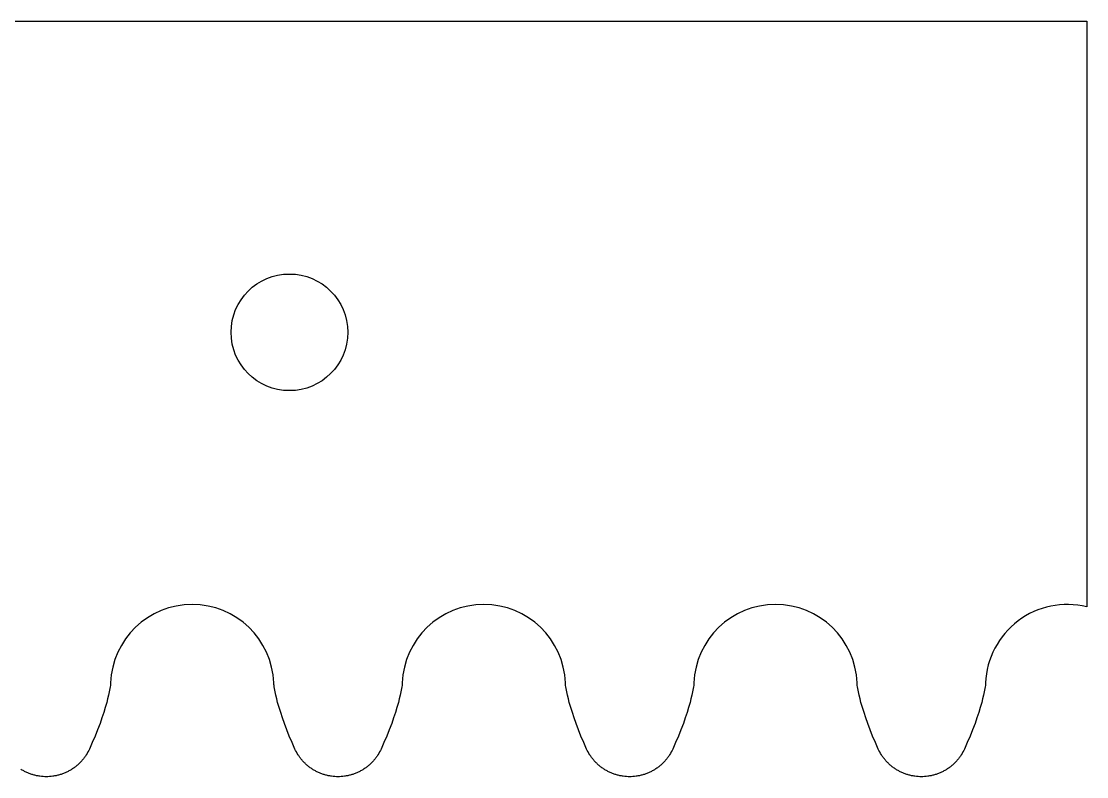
# Model space of a CAD drawing. Extents: x -1581 to -1270, y 120 to 168.
# Drawn here: x -1362.09 to -1334.7, y 119.9 to 139.33 of the extents above; entities that cross this region are included whole.
import ezdxf

# ---------------------------------------------------------------- set-up
doc = ezdxf.new("R2010")
doc.units = 0
doc.layers.add('V2_X8M8_BEARINGS', color=7, linetype='CONTINUOUS')

msp = doc.modelspace()

# ---------------------------------------------------------------- linework, layer by layer
at = {"layer": 'V2_X8M8_BEARINGS'}
for p, q in [((-1580.467, 139.332, -0.042), (-1334.697, 139.332, -0.042)), ((-1334.697, 139.332, -0.042), (-1334.697, 124.271, -0.042)), ((-1359.808, 122.217, -0.042), (-1359.816, 122.171, -0.042)), ((-1359.803, 122.252, -0.042), (-1359.808, 122.217, -0.042)), ((-1359.8, 122.277, -0.042), (-1359.803, 122.252, -0.042)), ((-1359.799, 122.285, -0.042), (-1359.8, 122.277, -0.042)), ((-1359.798, 122.298, -0.042), (-1359.799, 122.29, -0.042)), ((-1359.799, 122.29, -0.042), (-1359.799, 122.285, -0.042)), ((-1359.797, 122.313, -0.042), (-1359.798, 122.298, -0.042)), ((-1355.6, 122.298, -0.042), (-1355.6, 122.313, -0.042)), ((-1355.599, 122.29, -0.042), (-1355.6, 122.298, -0.042)), ((-1355.599, 122.285, -0.042), (-1355.599, 122.29, -0.042)), ((-1355.598, 122.277, -0.042), (-1355.599, 122.285, -0.042)), ((-1355.595, 122.252, -0.042), (-1355.598, 122.277, -0.042)), ((-1355.589, 122.217, -0.042), (-1355.595, 122.252, -0.042)), ((-1355.581, 122.171, -0.042), (-1355.589, 122.217, -0.042)), ((-1352.308, 122.217, -0.042), (-1352.316, 122.171, -0.042)), ((-1352.303, 122.252, -0.042), (-1352.308, 122.217, -0.042)), ((-1352.3, 122.277, -0.042), (-1352.303, 122.252, -0.042)), ((-1352.299, 122.285, -0.042), (-1352.3, 122.277, -0.042)), ((-1352.298, 122.298, -0.042), (-1352.299, 122.29, -0.042)), ((-1352.299, 122.29, -0.042), (-1352.299, 122.285, -0.042)), ((-1352.297, 122.313, -0.042), (-1352.298, 122.298, -0.042)), ((-1348.1, 122.298, -0.042), (-1348.1, 122.313, -0.042)), ((-1348.099, 122.29, -0.042), (-1348.1, 122.298, -0.042)), ((-1348.099, 122.285, -0.042), (-1348.099, 122.29, -0.042)), ((-1348.098, 122.277, -0.042), (-1348.099, 122.285, -0.042)), ((-1348.095, 122.252, -0.042), (-1348.098, 122.277, -0.042)), ((-1348.089, 122.217, -0.042), (-1348.095, 122.252, -0.042)), ((-1348.081, 122.171, -0.042), (-1348.089, 122.217, -0.042)), ((-1344.808, 122.217, -0.042), (-1344.816, 122.171, -0.042)), ((-1344.803, 122.252, -0.042), (-1344.808, 122.217, -0.042)), ((-1344.8, 122.277, -0.042), (-1344.803, 122.252, -0.042)), ((-1344.799, 122.285, -0.042), (-1344.8, 122.277, -0.042)), ((-1344.798, 122.298, -0.042), (-1344.799, 122.29, -0.042)), ((-1344.799, 122.29, -0.042), (-1344.799, 122.285, -0.042)), ((-1344.797, 122.313, -0.042), (-1344.798, 122.298, -0.042)), ((-1340.6, 122.298, -0.042), (-1340.6, 122.313, -0.042)), ((-1340.599, 122.29, -0.042), (-1340.6, 122.298, -0.042)), ((-1340.599, 122.285, -0.042), (-1340.599, 122.29, -0.042)), ((-1340.598, 122.277, -0.042), (-1340.599, 122.285, -0.042)), ((-1340.595, 122.252, -0.042), (-1340.598, 122.277, -0.042)), ((-1340.589, 122.217, -0.042), (-1340.595, 122.252, -0.042)), ((-1340.581, 122.171, -0.042), (-1340.589, 122.217, -0.042)), ((-1337.308, 122.217, -0.042), (-1337.316, 122.171, -0.042)), ((-1337.303, 122.252, -0.042), (-1337.308, 122.217, -0.042)), ((-1337.3, 122.277, -0.042), (-1337.303, 122.252, -0.042)), ((-1337.299, 122.285, -0.042), (-1337.3, 122.277, -0.042)), ((-1337.298, 122.298, -0.042), (-1337.299, 122.29, -0.042)), ((-1337.299, 122.29, -0.042), (-1337.299, 122.285, -0.042)), ((-1337.297, 122.313, -0.042), (-1337.298, 122.298, -0.042)), ((-1359.852, 121.997, -0.042), (-1359.873, 121.907, -0.042)), ((-1359.833, 122.085, -0.042), (-1359.852, 121.997, -0.042)), ((-1359.816, 122.171, -0.042), (-1359.833, 122.085, -0.042)), ((-1355.565, 122.085, -0.042), (-1355.581, 122.171, -0.042)), ((-1355.546, 121.997, -0.042), (-1355.565, 122.085, -0.042)), ((-1355.525, 121.907, -0.042), (-1355.546, 121.997, -0.042)), ((-1352.352, 121.997, -0.042), (-1352.373, 121.907, -0.042)), ((-1352.333, 122.085, -0.042), (-1352.352, 121.997, -0.042)), ((-1352.316, 122.171, -0.042), (-1352.333, 122.085, -0.042)), ((-1348.065, 122.085, -0.042), (-1348.081, 122.171, -0.042)), ((-1348.046, 121.997, -0.042), (-1348.065, 122.085, -0.042)), ((-1348.025, 121.907, -0.042), (-1348.046, 121.997, -0.042)), ((-1344.852, 121.997, -0.042), (-1344.873, 121.907, -0.042)), ((-1344.833, 122.085, -0.042), (-1344.852, 121.997, -0.042)), ((-1344.816, 122.171, -0.042), (-1344.833, 122.085, -0.042)), ((-1340.565, 122.085, -0.042), (-1340.581, 122.171, -0.042)), ((-1340.546, 121.997, -0.042), (-1340.565, 122.085, -0.042)), ((-1340.525, 121.907, -0.042), (-1340.546, 121.997, -0.042)), ((-1337.352, 121.997, -0.042), (-1337.373, 121.907, -0.042)), ((-1337.333, 122.085, -0.042), (-1337.352, 121.997, -0.042)), ((-1337.316, 122.171, -0.042), (-1337.333, 122.085, -0.042)), ((-1359.934, 121.683, -0.042), (-1359.974, 121.55, -0.042)), ((-1359.897, 121.814, -0.042), (-1359.934, 121.683, -0.042)), ((-1359.873, 121.907, -0.042), (-1359.897, 121.814, -0.042)), ((-1355.501, 121.814, -0.042), (-1355.525, 121.907, -0.042)), ((-1355.464, 121.683, -0.042), (-1355.501, 121.814, -0.042)), ((-1355.423, 121.55, -0.042), (-1355.464, 121.683, -0.042)), ((-1352.434, 121.683, -0.042), (-1352.474, 121.55, -0.042)), ((-1352.397, 121.814, -0.042), (-1352.434, 121.683, -0.042)), ((-1352.373, 121.907, -0.042), (-1352.397, 121.814, -0.042)), ((-1348.001, 121.814, -0.042), (-1348.025, 121.907, -0.042)), ((-1347.964, 121.683, -0.042), (-1348.001, 121.814, -0.042)), ((-1347.923, 121.55, -0.042), (-1347.964, 121.683, -0.042)), ((-1344.933, 121.683, -0.042), (-1344.974, 121.55, -0.042)), ((-1344.897, 121.814, -0.042), (-1344.933, 121.683, -0.042)), ((-1344.873, 121.907, -0.042), (-1344.897, 121.814, -0.042)), ((-1340.501, 121.814, -0.042), (-1340.525, 121.907, -0.042)), ((-1340.464, 121.683, -0.042), (-1340.501, 121.814, -0.042)), ((-1340.423, 121.55, -0.042), (-1340.464, 121.683, -0.042)), ((-1337.433, 121.683, -0.042), (-1337.474, 121.55, -0.042)), ((-1337.397, 121.814, -0.042), (-1337.433, 121.683, -0.042)), ((-1337.373, 121.907, -0.042), (-1337.397, 121.814, -0.042)), ((-1360.019, 121.414, -0.042), (-1360.068, 121.275, -0.042)), ((-1359.974, 121.55, -0.042), (-1360.019, 121.414, -0.042)), ((-1355.378, 121.414, -0.042), (-1355.423, 121.55, -0.042)), ((-1355.329, 121.275, -0.042), (-1355.378, 121.414, -0.042)), ((-1352.519, 121.414, -0.042), (-1352.568, 121.275, -0.042)), ((-1352.474, 121.55, -0.042), (-1352.519, 121.414, -0.042)), ((-1347.878, 121.414, -0.042), (-1347.923, 121.55, -0.042)), ((-1347.829, 121.275, -0.042), (-1347.878, 121.414, -0.042)), ((-1345.019, 121.414, -0.042), (-1345.068, 121.275, -0.042)), ((-1344.974, 121.55, -0.042), (-1345.019, 121.414, -0.042)), ((-1340.378, 121.414, -0.042), (-1340.423, 121.55, -0.042)), ((-1340.329, 121.275, -0.042), (-1340.378, 121.414, -0.042)), ((-1337.519, 121.414, -0.042), (-1337.568, 121.275, -0.042)), ((-1337.474, 121.55, -0.042), (-1337.519, 121.414, -0.042)), ((-1360.131, 121.11, -0.042), (-1360.197, 120.944, -0.042)), ((-1360.068, 121.275, -0.042), (-1360.131, 121.11, -0.042)), ((-1355.267, 121.11, -0.042), (-1355.329, 121.275, -0.042)), ((-1355.201, 120.944, -0.042), (-1355.267, 121.11, -0.042)), ((-1352.631, 121.11, -0.042), (-1352.697, 120.944, -0.042)), ((-1352.568, 121.275, -0.042), (-1352.631, 121.11, -0.042)), ((-1347.767, 121.11, -0.042), (-1347.829, 121.275, -0.042)), ((-1347.701, 120.944, -0.042), (-1347.767, 121.11, -0.042)), ((-1345.131, 121.11, -0.042), (-1345.197, 120.944, -0.042)), ((-1345.068, 121.275, -0.042), (-1345.131, 121.11, -0.042)), ((-1340.267, 121.11, -0.042), (-1340.329, 121.275, -0.042)), ((-1340.201, 120.944, -0.042), (-1340.267, 121.11, -0.042)), ((-1337.631, 121.11, -0.042), (-1337.697, 120.944, -0.042)), ((-1337.568, 121.275, -0.042), (-1337.631, 121.11, -0.042)), ((-1360.197, 120.944, -0.042), (-1360.268, 120.778, -0.042)), ((-1355.13, 120.778, -0.042), (-1355.201, 120.944, -0.042)), ((-1352.697, 120.944, -0.042), (-1352.768, 120.778, -0.042)), ((-1347.63, 120.778, -0.042), (-1347.701, 120.944, -0.042)), ((-1345.197, 120.944, -0.042), (-1345.268, 120.778, -0.042)), ((-1340.13, 120.778, -0.042), (-1340.201, 120.944, -0.042)), ((-1337.697, 120.944, -0.042), (-1337.768, 120.778, -0.042)), ((-1360.36, 120.575, -0.042), (-1360.379, 120.538, -0.042)), ((-1360.342, 120.612, -0.042), (-1360.36, 120.575, -0.042)), ((-1360.268, 120.778, -0.042), (-1360.342, 120.612, -0.042)), ((-1355.056, 120.612, -0.042), (-1355.13, 120.778, -0.042)), ((-1355.038, 120.575, -0.042), (-1355.056, 120.612, -0.042)), ((-1355.018, 120.538, -0.042), (-1355.038, 120.575, -0.042)), ((-1352.86, 120.575, -0.042), (-1352.879, 120.538, -0.042)), ((-1352.842, 120.612, -0.042), (-1352.86, 120.575, -0.042)), ((-1352.768, 120.778, -0.042), (-1352.842, 120.612, -0.042)), ((-1347.556, 120.612, -0.042), (-1347.63, 120.778, -0.042)), ((-1347.538, 120.575, -0.042), (-1347.556, 120.612, -0.042)), ((-1347.518, 120.538, -0.042), (-1347.538, 120.575, -0.042)), ((-1345.36, 120.575, -0.042), (-1345.379, 120.538, -0.042)), ((-1345.342, 120.612, -0.042), (-1345.36, 120.575, -0.042)), ((-1345.268, 120.778, -0.042), (-1345.342, 120.612, -0.042)), ((-1340.056, 120.612, -0.042), (-1340.13, 120.778, -0.042)), ((-1340.038, 120.575, -0.042), (-1340.056, 120.612, -0.042)), ((-1340.018, 120.538, -0.042), (-1340.038, 120.575, -0.042)), ((-1337.86, 120.575, -0.042), (-1337.879, 120.538, -0.042)), ((-1337.842, 120.612, -0.042), (-1337.86, 120.575, -0.042)), ((-1337.768, 120.778, -0.042), (-1337.842, 120.612, -0.042)), ((-1360.569, 120.278, -0.042), (-1360.585, 120.262, -0.042)), ((-1360.554, 120.294, -0.042), (-1360.569, 120.278, -0.042)), ((-1360.539, 120.31, -0.042), (-1360.554, 120.294, -0.042)), ((-1360.525, 120.327, -0.042), (-1360.539, 120.31, -0.042)), ((-1360.511, 120.343, -0.042), (-1360.525, 120.327, -0.042)), ((-1360.497, 120.36, -0.042), (-1360.511, 120.343, -0.042)), ((-1360.484, 120.377, -0.042), (-1360.497, 120.36, -0.042)), ((-1360.471, 120.395, -0.042), (-1360.484, 120.377, -0.042)), ((-1360.458, 120.412, -0.042), (-1360.471, 120.395, -0.042)), ((-1360.446, 120.43, -0.042), (-1360.458, 120.412, -0.042)), ((-1360.434, 120.447, -0.042), (-1360.446, 120.43, -0.042)), ((-1360.422, 120.465, -0.042), (-1360.434, 120.447, -0.042)), ((-1360.4, 120.501, -0.042), (-1360.422, 120.465, -0.042)), ((-1360.379, 120.538, -0.042), (-1360.4, 120.501, -0.042)), ((-1354.998, 120.501, -0.042), (-1355.018, 120.538, -0.042)), ((-1354.976, 120.465, -0.042), (-1354.998, 120.501, -0.042)), ((-1354.964, 120.447, -0.042), (-1354.976, 120.465, -0.042)), ((-1354.952, 120.43, -0.042), (-1354.964, 120.447, -0.042)), ((-1354.94, 120.412, -0.042), (-1354.952, 120.43, -0.042)), ((-1354.927, 120.395, -0.042), (-1354.94, 120.412, -0.042)), ((-1354.914, 120.377, -0.042), (-1354.927, 120.395, -0.042)), ((-1354.901, 120.36, -0.042), (-1354.914, 120.377, -0.042)), ((-1354.887, 120.343, -0.042), (-1354.901, 120.36, -0.042)), ((-1354.873, 120.327, -0.042), (-1354.887, 120.343, -0.042)), ((-1354.858, 120.31, -0.042), (-1354.873, 120.327, -0.042)), ((-1354.844, 120.294, -0.042), (-1354.858, 120.31, -0.042)), ((-1354.829, 120.278, -0.042), (-1354.844, 120.294, -0.042)), ((-1354.813, 120.262, -0.042), (-1354.829, 120.278, -0.042)), ((-1353.069, 120.278, -0.042), (-1353.085, 120.262, -0.042)), ((-1353.054, 120.294, -0.042), (-1353.069, 120.278, -0.042)), ((-1353.039, 120.31, -0.042), (-1353.054, 120.294, -0.042)), ((-1353.025, 120.327, -0.042), (-1353.039, 120.31, -0.042)), ((-1353.011, 120.343, -0.042), (-1353.025, 120.327, -0.042)), ((-1352.997, 120.36, -0.042), (-1353.011, 120.343, -0.042)), ((-1352.984, 120.377, -0.042), (-1352.997, 120.36, -0.042)), ((-1352.971, 120.395, -0.042), (-1352.984, 120.377, -0.042)), ((-1352.958, 120.412, -0.042), (-1352.971, 120.395, -0.042)), ((-1352.946, 120.43, -0.042), (-1352.958, 120.412, -0.042)), ((-1352.934, 120.447, -0.042), (-1352.946, 120.43, -0.042)), ((-1352.922, 120.465, -0.042), (-1352.934, 120.447, -0.042)), ((-1352.9, 120.501, -0.042), (-1352.922, 120.465, -0.042)), ((-1352.879, 120.538, -0.042), (-1352.9, 120.501, -0.042)), ((-1347.498, 120.501, -0.042), (-1347.518, 120.538, -0.042)), ((-1347.476, 120.465, -0.042), (-1347.498, 120.501, -0.042)), ((-1347.464, 120.447, -0.042), (-1347.476, 120.465, -0.042)), ((-1347.452, 120.43, -0.042), (-1347.464, 120.447, -0.042)), ((-1347.44, 120.412, -0.042), (-1347.452, 120.43, -0.042)), ((-1347.427, 120.395, -0.042), (-1347.44, 120.412, -0.042)), ((-1347.414, 120.377, -0.042), (-1347.427, 120.395, -0.042)), ((-1347.4, 120.36, -0.042), (-1347.414, 120.377, -0.042)), ((-1347.387, 120.343, -0.042), (-1347.4, 120.36, -0.042)), ((-1347.373, 120.327, -0.042), (-1347.387, 120.343, -0.042)), ((-1347.358, 120.31, -0.042), (-1347.373, 120.327, -0.042)), ((-1347.344, 120.294, -0.042), (-1347.358, 120.31, -0.042)), ((-1347.329, 120.278, -0.042), (-1347.344, 120.294, -0.042)), ((-1347.313, 120.262, -0.042), (-1347.329, 120.278, -0.042)), ((-1345.569, 120.278, -0.042), (-1345.585, 120.262, -0.042)), ((-1345.554, 120.294, -0.042), (-1345.569, 120.278, -0.042)), ((-1345.539, 120.31, -0.042), (-1345.554, 120.294, -0.042)), ((-1345.525, 120.327, -0.042), (-1345.539, 120.31, -0.042)), ((-1345.511, 120.343, -0.042), (-1345.525, 120.327, -0.042)), ((-1345.497, 120.36, -0.042), (-1345.511, 120.343, -0.042)), ((-1345.484, 120.377, -0.042), (-1345.497, 120.36, -0.042)), ((-1345.471, 120.395, -0.042), (-1345.484, 120.377, -0.042)), ((-1345.458, 120.412, -0.042), (-1345.471, 120.395, -0.042)), ((-1345.446, 120.43, -0.042), (-1345.458, 120.412, -0.042)), ((-1345.434, 120.447, -0.042), (-1345.446, 120.43, -0.042)), ((-1345.422, 120.465, -0.042), (-1345.434, 120.447, -0.042)), ((-1345.4, 120.501, -0.042), (-1345.422, 120.465, -0.042)), ((-1345.379, 120.538, -0.042), (-1345.4, 120.501, -0.042)), ((-1339.998, 120.501, -0.042), (-1340.018, 120.538, -0.042)), ((-1339.976, 120.465, -0.042), (-1339.998, 120.501, -0.042)), ((-1339.964, 120.447, -0.042), (-1339.976, 120.465, -0.042)), ((-1339.952, 120.43, -0.042), (-1339.964, 120.447, -0.042)), ((-1339.94, 120.412, -0.042), (-1339.952, 120.43, -0.042)), ((-1339.927, 120.395, -0.042), (-1339.94, 120.412, -0.042)), ((-1339.914, 120.377, -0.042), (-1339.927, 120.395, -0.042)), ((-1339.9, 120.36, -0.042), (-1339.914, 120.377, -0.042)), ((-1339.887, 120.343, -0.042), (-1339.9, 120.36, -0.042)), ((-1339.873, 120.327, -0.042), (-1339.887, 120.343, -0.042)), ((-1339.858, 120.31, -0.042), (-1339.873, 120.327, -0.042)), ((-1339.844, 120.294, -0.042), (-1339.858, 120.31, -0.042)), ((-1339.829, 120.278, -0.042), (-1339.844, 120.294, -0.042)), ((-1339.813, 120.262, -0.042), (-1339.829, 120.278, -0.042)), ((-1338.069, 120.278, -0.042), (-1338.085, 120.262, -0.042)), ((-1338.054, 120.294, -0.042), (-1338.069, 120.278, -0.042)), ((-1338.039, 120.31, -0.042), (-1338.054, 120.294, -0.042)), ((-1338.025, 120.327, -0.042), (-1338.039, 120.31, -0.042)), ((-1338.011, 120.343, -0.042), (-1338.025, 120.327, -0.042)), ((-1337.997, 120.36, -0.042), (-1338.011, 120.343, -0.042)), ((-1337.984, 120.377, -0.042), (-1337.997, 120.36, -0.042)), ((-1337.971, 120.395, -0.042), (-1337.984, 120.377, -0.042)), ((-1337.958, 120.412, -0.042), (-1337.971, 120.395, -0.042)), ((-1337.946, 120.43, -0.042), (-1337.958, 120.412, -0.042)), ((-1337.934, 120.447, -0.042), (-1337.946, 120.43, -0.042)), ((-1337.922, 120.465, -0.042), (-1337.934, 120.447, -0.042)), ((-1337.9, 120.501, -0.042), (-1337.922, 120.465, -0.042)), ((-1337.879, 120.538, -0.042), (-1337.9, 120.501, -0.042)), ((-1362.087, 120.083, -0.042), (-1362.106, 120.095, -0.042)), ((-1362.068, 120.072, -0.042), (-1362.087, 120.083, -0.042)), ((-1362.049, 120.061, -0.042), (-1362.068, 120.072, -0.042)), ((-1362.029, 120.05, -0.042), (-1362.049, 120.061, -0.042)), ((-1362.01, 120.039, -0.042), (-1362.029, 120.05, -0.042)), ((-1361.99, 120.029, -0.042), (-1362.01, 120.039, -0.042)), ((-1361.97, 120.02, -0.042), (-1361.99, 120.029, -0.042)), ((-1361.95, 120.01, -0.042), (-1361.97, 120.02, -0.042)), ((-1361.929, 120.001, -0.042), (-1361.95, 120.01, -0.042)), ((-1361.909, 119.993, -0.042), (-1361.929, 120.001, -0.042)), ((-1360.968, 120.001, -0.042), (-1360.989, 119.993, -0.042)), ((-1360.948, 120.01, -0.042), (-1360.968, 120.001, -0.042)), ((-1360.928, 120.02, -0.042), (-1360.948, 120.01, -0.042)), ((-1360.908, 120.029, -0.042), (-1360.928, 120.02, -0.042)), ((-1360.888, 120.039, -0.042), (-1360.908, 120.029, -0.042)), ((-1360.868, 120.05, -0.042), (-1360.888, 120.039, -0.042)), ((-1360.849, 120.061, -0.042), (-1360.868, 120.05, -0.042)), ((-1360.829, 120.072, -0.042), (-1360.849, 120.061, -0.042)), ((-1360.81, 120.083, -0.042), (-1360.829, 120.072, -0.042)), ((-1360.791, 120.095, -0.042), (-1360.81, 120.083, -0.042)), ((-1360.773, 120.107, -0.042), (-1360.791, 120.095, -0.042)), ((-1360.754, 120.12, -0.042), (-1360.773, 120.107, -0.042)), ((-1360.736, 120.133, -0.042), (-1360.754, 120.12, -0.042)), ((-1360.718, 120.146, -0.042), (-1360.736, 120.133, -0.042)), ((-1360.701, 120.159, -0.042), (-1360.718, 120.146, -0.042)), ((-1360.683, 120.173, -0.042), (-1360.701, 120.159, -0.042)), ((-1360.666, 120.187, -0.042), (-1360.683, 120.173, -0.042)), ((-1360.649, 120.202, -0.042), (-1360.666, 120.187, -0.042)), ((-1360.632, 120.217, -0.042), (-1360.649, 120.202, -0.042)), ((-1360.616, 120.232, -0.042), (-1360.632, 120.217, -0.042)), ((-1360.6, 120.247, -0.042), (-1360.616, 120.232, -0.042)), ((-1360.585, 120.262, -0.042), (-1360.6, 120.247, -0.042)), ((-1354.797, 120.247, -0.042), (-1354.813, 120.262, -0.042)), ((-1354.781, 120.232, -0.042), (-1354.797, 120.247, -0.042)), ((-1354.765, 120.217, -0.042), (-1354.781, 120.232, -0.042)), ((-1354.749, 120.202, -0.042), (-1354.765, 120.217, -0.042)), ((-1354.732, 120.187, -0.042), (-1354.749, 120.202, -0.042)), ((-1354.715, 120.173, -0.042), (-1354.732, 120.187, -0.042)), ((-1354.697, 120.159, -0.042), (-1354.715, 120.173, -0.042)), ((-1354.679, 120.146, -0.042), (-1354.697, 120.159, -0.042)), ((-1354.662, 120.133, -0.042), (-1354.679, 120.146, -0.042)), ((-1354.643, 120.12, -0.042), (-1354.662, 120.133, -0.042)), ((-1354.625, 120.107, -0.042), (-1354.643, 120.12, -0.042)), ((-1354.606, 120.095, -0.042), (-1354.625, 120.107, -0.042)), ((-1354.587, 120.083, -0.042), (-1354.606, 120.095, -0.042)), ((-1354.568, 120.072, -0.042), (-1354.587, 120.083, -0.042)), ((-1354.549, 120.061, -0.042), (-1354.568, 120.072, -0.042)), ((-1354.529, 120.05, -0.042), (-1354.549, 120.061, -0.042)), ((-1354.51, 120.039, -0.042), (-1354.529, 120.05, -0.042)), ((-1354.49, 120.029, -0.042), (-1354.51, 120.039, -0.042)), ((-1354.47, 120.02, -0.042), (-1354.49, 120.029, -0.042)), ((-1354.45, 120.01, -0.042), (-1354.47, 120.02, -0.042)), ((-1354.429, 120.001, -0.042), (-1354.45, 120.01, -0.042)), ((-1354.409, 119.993, -0.042), (-1354.429, 120.001, -0.042)), ((-1353.468, 120.001, -0.042), (-1353.489, 119.993, -0.042)), ((-1353.448, 120.01, -0.042), (-1353.468, 120.001, -0.042)), ((-1353.428, 120.02, -0.042), (-1353.448, 120.01, -0.042)), ((-1353.408, 120.029, -0.042), (-1353.428, 120.02, -0.042)), ((-1353.388, 120.039, -0.042), (-1353.408, 120.029, -0.042)), ((-1353.368, 120.05, -0.042), (-1353.388, 120.039, -0.042)), ((-1353.349, 120.061, -0.042), (-1353.368, 120.05, -0.042)), ((-1353.329, 120.072, -0.042), (-1353.349, 120.061, -0.042)), ((-1353.31, 120.083, -0.042), (-1353.329, 120.072, -0.042)), ((-1353.291, 120.095, -0.042), (-1353.31, 120.083, -0.042)), ((-1353.273, 120.107, -0.042), (-1353.291, 120.095, -0.042)), ((-1353.254, 120.12, -0.042), (-1353.273, 120.107, -0.042)), ((-1353.236, 120.133, -0.042), (-1353.254, 120.12, -0.042)), ((-1353.218, 120.146, -0.042), (-1353.236, 120.133, -0.042)), ((-1353.201, 120.159, -0.042), (-1353.218, 120.146, -0.042)), ((-1353.183, 120.173, -0.042), (-1353.201, 120.159, -0.042)), ((-1353.166, 120.187, -0.042), (-1353.183, 120.173, -0.042)), ((-1353.149, 120.202, -0.042), (-1353.166, 120.187, -0.042)), ((-1353.132, 120.217, -0.042), (-1353.149, 120.202, -0.042)), ((-1353.116, 120.232, -0.042), (-1353.132, 120.217, -0.042)), ((-1353.1, 120.247, -0.042), (-1353.116, 120.232, -0.042)), ((-1353.085, 120.262, -0.042), (-1353.1, 120.247, -0.042)), ((-1347.297, 120.247, -0.042), (-1347.313, 120.262, -0.042)), ((-1347.281, 120.232, -0.042), (-1347.297, 120.247, -0.042)), ((-1347.265, 120.217, -0.042), (-1347.281, 120.232, -0.042)), ((-1347.249, 120.202, -0.042), (-1347.265, 120.217, -0.042)), ((-1347.232, 120.187, -0.042), (-1347.249, 120.202, -0.042)), ((-1347.215, 120.173, -0.042), (-1347.232, 120.187, -0.042)), ((-1347.197, 120.159, -0.042), (-1347.215, 120.173, -0.042)), ((-1347.179, 120.146, -0.042), (-1347.197, 120.159, -0.042)), ((-1347.161, 120.133, -0.042), (-1347.179, 120.146, -0.042)), ((-1347.143, 120.12, -0.042), (-1347.161, 120.133, -0.042)), ((-1347.125, 120.107, -0.042), (-1347.143, 120.12, -0.042)), ((-1347.106, 120.095, -0.042), (-1347.125, 120.107, -0.042)), ((-1347.087, 120.083, -0.042), (-1347.106, 120.095, -0.042)), ((-1347.068, 120.072, -0.042), (-1347.087, 120.083, -0.042)), ((-1347.049, 120.061, -0.042), (-1347.068, 120.072, -0.042)), ((-1347.029, 120.05, -0.042), (-1347.049, 120.061, -0.042)), ((-1347.01, 120.039, -0.042), (-1347.029, 120.05, -0.042)), ((-1346.99, 120.029, -0.042), (-1347.01, 120.039, -0.042)), ((-1346.97, 120.02, -0.042), (-1346.99, 120.029, -0.042)), ((-1346.95, 120.01, -0.042), (-1346.97, 120.02, -0.042)), ((-1346.929, 120.001, -0.042), (-1346.95, 120.01, -0.042)), ((-1346.909, 119.993, -0.042), (-1346.929, 120.001, -0.042)), ((-1345.968, 120.001, -0.042), (-1345.989, 119.993, -0.042)), ((-1345.948, 120.01, -0.042), (-1345.968, 120.001, -0.042)), ((-1345.928, 120.02, -0.042), (-1345.948, 120.01, -0.042)), ((-1345.908, 120.029, -0.042), (-1345.928, 120.02, -0.042)), ((-1345.888, 120.039, -0.042), (-1345.908, 120.029, -0.042)), ((-1345.868, 120.05, -0.042), (-1345.888, 120.039, -0.042)), ((-1345.849, 120.061, -0.042), (-1345.868, 120.05, -0.042)), ((-1345.829, 120.072, -0.042), (-1345.849, 120.061, -0.042)), ((-1345.81, 120.083, -0.042), (-1345.829, 120.072, -0.042)), ((-1345.791, 120.095, -0.042), (-1345.81, 120.083, -0.042)), ((-1345.773, 120.107, -0.042), (-1345.791, 120.095, -0.042)), ((-1345.754, 120.12, -0.042), (-1345.773, 120.107, -0.042)), ((-1345.736, 120.133, -0.042), (-1345.754, 120.12, -0.042)), ((-1345.718, 120.146, -0.042), (-1345.736, 120.133, -0.042)), ((-1345.701, 120.159, -0.042), (-1345.718, 120.146, -0.042)), ((-1345.683, 120.173, -0.042), (-1345.701, 120.159, -0.042)), ((-1345.666, 120.187, -0.042), (-1345.683, 120.173, -0.042)), ((-1345.649, 120.202, -0.042), (-1345.666, 120.187, -0.042)), ((-1345.632, 120.217, -0.042), (-1345.649, 120.202, -0.042)), ((-1345.616, 120.232, -0.042), (-1345.632, 120.217, -0.042)), ((-1345.6, 120.247, -0.042), (-1345.616, 120.232, -0.042)), ((-1345.585, 120.262, -0.042), (-1345.6, 120.247, -0.042)), ((-1339.797, 120.247, -0.042), (-1339.813, 120.262, -0.042)), ((-1339.781, 120.232, -0.042), (-1339.797, 120.247, -0.042)), ((-1339.765, 120.217, -0.042), (-1339.781, 120.232, -0.042)), ((-1339.749, 120.202, -0.042), (-1339.765, 120.217, -0.042)), ((-1339.732, 120.187, -0.042), (-1339.749, 120.202, -0.042)), ((-1339.715, 120.173, -0.042), (-1339.732, 120.187, -0.042)), ((-1339.697, 120.159, -0.042), (-1339.715, 120.173, -0.042)), ((-1339.679, 120.146, -0.042), (-1339.697, 120.159, -0.042)), ((-1339.661, 120.133, -0.042), (-1339.679, 120.146, -0.042)), ((-1339.643, 120.12, -0.042), (-1339.661, 120.133, -0.042)), ((-1339.625, 120.107, -0.042), (-1339.643, 120.12, -0.042)), ((-1339.606, 120.095, -0.042), (-1339.625, 120.107, -0.042)), ((-1339.587, 120.083, -0.042), (-1339.606, 120.095, -0.042)), ((-1339.568, 120.072, -0.042), (-1339.587, 120.083, -0.042)), ((-1339.549, 120.061, -0.042), (-1339.568, 120.072, -0.042)), ((-1339.529, 120.05, -0.042), (-1339.549, 120.061, -0.042)), ((-1339.51, 120.039, -0.042), (-1339.529, 120.05, -0.042)), ((-1339.49, 120.029, -0.042), (-1339.51, 120.039, -0.042)), ((-1339.47, 120.02, -0.042), (-1339.49, 120.029, -0.042)), ((-1339.45, 120.01, -0.042), (-1339.47, 120.02, -0.042)), ((-1339.429, 120.001, -0.042), (-1339.45, 120.01, -0.042)), ((-1339.409, 119.993, -0.042), (-1339.429, 120.001, -0.042)), ((-1338.468, 120.001, -0.042), (-1338.489, 119.993, -0.042)), ((-1338.448, 120.01, -0.042), (-1338.468, 120.001, -0.042)), ((-1338.428, 120.02, -0.042), (-1338.448, 120.01, -0.042)), ((-1338.408, 120.029, -0.042), (-1338.428, 120.02, -0.042)), ((-1338.388, 120.039, -0.042), (-1338.408, 120.029, -0.042)), ((-1338.368, 120.05, -0.042), (-1338.388, 120.039, -0.042)), ((-1338.349, 120.061, -0.042), (-1338.368, 120.05, -0.042)), ((-1338.329, 120.072, -0.042), (-1338.349, 120.061, -0.042)), ((-1338.31, 120.083, -0.042), (-1338.329, 120.072, -0.042)), ((-1338.291, 120.095, -0.042), (-1338.31, 120.083, -0.042)), ((-1338.273, 120.107, -0.042), (-1338.291, 120.095, -0.042)), ((-1338.254, 120.12, -0.042), (-1338.273, 120.107, -0.042)), ((-1338.236, 120.133, -0.042), (-1338.254, 120.12, -0.042)), ((-1338.218, 120.146, -0.042), (-1338.236, 120.133, -0.042)), ((-1338.201, 120.159, -0.042), (-1338.218, 120.146, -0.042)), ((-1338.183, 120.173, -0.042), (-1338.201, 120.159, -0.042)), ((-1338.166, 120.187, -0.042), (-1338.183, 120.173, -0.042)), ((-1338.149, 120.202, -0.042), (-1338.166, 120.187, -0.042)), ((-1338.132, 120.217, -0.042), (-1338.149, 120.202, -0.042)), ((-1338.116, 120.232, -0.042), (-1338.132, 120.217, -0.042)), ((-1338.1, 120.247, -0.042), (-1338.116, 120.232, -0.042)), ((-1338.085, 120.262, -0.042), (-1338.1, 120.247, -0.042)), ((-1361.889, 119.985, -0.042), (-1361.909, 119.993, -0.042)), ((-1361.868, 119.977, -0.042), (-1361.889, 119.985, -0.042)), ((-1361.847, 119.969, -0.042), (-1361.868, 119.977, -0.042)), ((-1361.826, 119.962, -0.042), (-1361.847, 119.969, -0.042)), ((-1361.805, 119.956, -0.042), (-1361.826, 119.962, -0.042)), ((-1361.784, 119.95, -0.042), (-1361.805, 119.956, -0.042)), ((-1361.763, 119.944, -0.042), (-1361.784, 119.95, -0.042)), ((-1361.742, 119.938, -0.042), (-1361.763, 119.944, -0.042)), ((-1361.721, 119.933, -0.042), (-1361.742, 119.938, -0.042)), ((-1361.7, 119.929, -0.042), (-1361.721, 119.933, -0.042)), ((-1361.679, 119.924, -0.042), (-1361.7, 119.929, -0.042)), ((-1361.658, 119.921, -0.042), (-1361.679, 119.924, -0.042)), ((-1361.637, 119.917, -0.042), (-1361.658, 119.921, -0.042)), ((-1361.616, 119.914, -0.042), (-1361.637, 119.917, -0.042)), ((-1361.574, 119.909, -0.042), (-1361.616, 119.914, -0.042)), ((-1361.532, 119.905, -0.042), (-1361.574, 119.909, -0.042)), ((-1361.49, 119.903, -0.042), (-1361.532, 119.905, -0.042)), ((-1361.449, 119.903, -0.042), (-1361.49, 119.903, -0.042)), ((-1361.408, 119.903, -0.042), (-1361.449, 119.903, -0.042)), ((-1361.366, 119.905, -0.042), (-1361.408, 119.903, -0.042)), ((-1361.324, 119.909, -0.042), (-1361.366, 119.905, -0.042)), ((-1361.282, 119.914, -0.042), (-1361.324, 119.909, -0.042)), ((-1361.261, 119.917, -0.042), (-1361.282, 119.914, -0.042)), ((-1361.24, 119.921, -0.042), (-1361.261, 119.917, -0.042)), ((-1361.219, 119.924, -0.042), (-1361.24, 119.921, -0.042)), ((-1361.198, 119.929, -0.042), (-1361.219, 119.924, -0.042)), ((-1361.176, 119.933, -0.042), (-1361.198, 119.929, -0.042)), ((-1361.155, 119.938, -0.042), (-1361.176, 119.933, -0.042)), ((-1361.134, 119.944, -0.042), (-1361.155, 119.938, -0.042)), ((-1361.113, 119.95, -0.042), (-1361.134, 119.944, -0.042)), ((-1361.092, 119.956, -0.042), (-1361.113, 119.95, -0.042)), ((-1361.071, 119.962, -0.042), (-1361.092, 119.956, -0.042)), ((-1361.051, 119.969, -0.042), (-1361.071, 119.962, -0.042)), ((-1361.03, 119.977, -0.042), (-1361.051, 119.969, -0.042)), ((-1361.009, 119.985, -0.042), (-1361.03, 119.977, -0.042)), ((-1360.989, 119.993, -0.042), (-1361.009, 119.985, -0.042)), ((-1354.389, 119.985, -0.042), (-1354.409, 119.993, -0.042)), ((-1354.368, 119.977, -0.042), (-1354.389, 119.985, -0.042)), ((-1354.347, 119.969, -0.042), (-1354.368, 119.977, -0.042)), ((-1354.326, 119.962, -0.042), (-1354.347, 119.969, -0.042)), ((-1354.305, 119.956, -0.042), (-1354.326, 119.962, -0.042)), ((-1354.284, 119.95, -0.042), (-1354.305, 119.956, -0.042)), ((-1354.263, 119.944, -0.042), (-1354.284, 119.95, -0.042)), ((-1354.242, 119.938, -0.042), (-1354.263, 119.944, -0.042)), ((-1354.221, 119.933, -0.042), (-1354.242, 119.938, -0.042)), ((-1354.2, 119.929, -0.042), (-1354.221, 119.933, -0.042)), ((-1354.179, 119.924, -0.042), (-1354.2, 119.929, -0.042)), ((-1354.158, 119.921, -0.042), (-1354.179, 119.924, -0.042)), ((-1354.137, 119.917, -0.042), (-1354.158, 119.921, -0.042)), ((-1354.116, 119.914, -0.042), (-1354.137, 119.917, -0.042)), ((-1354.074, 119.909, -0.042), (-1354.116, 119.914, -0.042)), ((-1354.032, 119.905, -0.042), (-1354.074, 119.909, -0.042)), ((-1353.99, 119.903, -0.042), (-1354.032, 119.905, -0.042)), ((-1353.949, 119.903, -0.042), (-1353.99, 119.903, -0.042)), ((-1353.908, 119.903, -0.042), (-1353.949, 119.903, -0.042)), ((-1353.866, 119.905, -0.042), (-1353.908, 119.903, -0.042)), ((-1353.824, 119.909, -0.042), (-1353.866, 119.905, -0.042)), ((-1353.782, 119.914, -0.042), (-1353.824, 119.909, -0.042)), ((-1353.761, 119.917, -0.042), (-1353.782, 119.914, -0.042)), ((-1353.74, 119.921, -0.042), (-1353.761, 119.917, -0.042)), ((-1353.719, 119.924, -0.042), (-1353.74, 119.921, -0.042)), ((-1353.698, 119.929, -0.042), (-1353.719, 119.924, -0.042)), ((-1353.676, 119.933, -0.042), (-1353.698, 119.929, -0.042)), ((-1353.655, 119.938, -0.042), (-1353.676, 119.933, -0.042)), ((-1353.634, 119.944, -0.042), (-1353.655, 119.938, -0.042)), ((-1353.613, 119.95, -0.042), (-1353.634, 119.944, -0.042)), ((-1353.592, 119.956, -0.042), (-1353.613, 119.95, -0.042)), ((-1353.571, 119.962, -0.042), (-1353.592, 119.956, -0.042)), ((-1353.551, 119.969, -0.042), (-1353.571, 119.962, -0.042)), ((-1353.53, 119.977, -0.042), (-1353.551, 119.969, -0.042)), ((-1353.509, 119.985, -0.042), (-1353.53, 119.977, -0.042)), ((-1353.489, 119.993, -0.042), (-1353.509, 119.985, -0.042)), ((-1346.888, 119.985, -0.042), (-1346.909, 119.993, -0.042)), ((-1346.868, 119.977, -0.042), (-1346.888, 119.985, -0.042)), ((-1346.847, 119.969, -0.042), (-1346.868, 119.977, -0.042)), ((-1346.826, 119.962, -0.042), (-1346.847, 119.969, -0.042)), ((-1346.805, 119.956, -0.042), (-1346.826, 119.962, -0.042)), ((-1346.784, 119.95, -0.042), (-1346.805, 119.956, -0.042)), ((-1346.763, 119.944, -0.042), (-1346.784, 119.95, -0.042)), ((-1346.742, 119.938, -0.042), (-1346.763, 119.944, -0.042)), ((-1346.721, 119.933, -0.042), (-1346.742, 119.938, -0.042)), ((-1346.7, 119.929, -0.042), (-1346.721, 119.933, -0.042)), ((-1346.679, 119.924, -0.042), (-1346.7, 119.929, -0.042)), ((-1346.658, 119.921, -0.042), (-1346.679, 119.924, -0.042)), ((-1346.637, 119.917, -0.042), (-1346.658, 119.921, -0.042)), ((-1346.616, 119.914, -0.042), (-1346.637, 119.917, -0.042)), ((-1346.574, 119.909, -0.042), (-1346.616, 119.914, -0.042)), ((-1346.532, 119.905, -0.042), (-1346.574, 119.909, -0.042)), ((-1346.49, 119.903, -0.042), (-1346.532, 119.905, -0.042)), ((-1346.449, 119.903, -0.042), (-1346.49, 119.903, -0.042)), ((-1346.408, 119.903, -0.042), (-1346.449, 119.903, -0.042)), ((-1346.366, 119.905, -0.042), (-1346.408, 119.903, -0.042)), ((-1346.324, 119.909, -0.042), (-1346.366, 119.905, -0.042)), ((-1346.282, 119.914, -0.042), (-1346.324, 119.909, -0.042)), ((-1346.261, 119.917, -0.042), (-1346.282, 119.914, -0.042)), ((-1346.24, 119.921, -0.042), (-1346.261, 119.917, -0.042)), ((-1346.219, 119.924, -0.042), (-1346.24, 119.921, -0.042)), ((-1346.198, 119.929, -0.042), (-1346.219, 119.924, -0.042)), ((-1346.176, 119.933, -0.042), (-1346.198, 119.929, -0.042)), ((-1346.155, 119.938, -0.042), (-1346.176, 119.933, -0.042)), ((-1346.134, 119.944, -0.042), (-1346.155, 119.938, -0.042)), ((-1346.113, 119.95, -0.042), (-1346.134, 119.944, -0.042)), ((-1346.092, 119.956, -0.042), (-1346.113, 119.95, -0.042)), ((-1346.071, 119.962, -0.042), (-1346.092, 119.956, -0.042)), ((-1346.051, 119.969, -0.042), (-1346.071, 119.962, -0.042)), ((-1346.03, 119.977, -0.042), (-1346.051, 119.969, -0.042)), ((-1346.009, 119.985, -0.042), (-1346.03, 119.977, -0.042)), ((-1345.989, 119.993, -0.042), (-1346.009, 119.985, -0.042)), ((-1339.388, 119.985, -0.042), (-1339.409, 119.993, -0.042)), ((-1339.368, 119.977, -0.042), (-1339.388, 119.985, -0.042)), ((-1339.347, 119.969, -0.042), (-1339.368, 119.977, -0.042)), ((-1339.326, 119.962, -0.042), (-1339.347, 119.969, -0.042)), ((-1339.305, 119.956, -0.042), (-1339.326, 119.962, -0.042)), ((-1339.284, 119.95, -0.042), (-1339.305, 119.956, -0.042)), ((-1339.263, 119.944, -0.042), (-1339.284, 119.95, -0.042)), ((-1339.242, 119.938, -0.042), (-1339.263, 119.944, -0.042)), ((-1339.221, 119.933, -0.042), (-1339.242, 119.938, -0.042)), ((-1339.2, 119.929, -0.042), (-1339.221, 119.933, -0.042)), ((-1339.179, 119.924, -0.042), (-1339.2, 119.929, -0.042)), ((-1339.158, 119.921, -0.042), (-1339.179, 119.924, -0.042)), ((-1339.137, 119.917, -0.042), (-1339.158, 119.921, -0.042)), ((-1339.116, 119.914, -0.042), (-1339.137, 119.917, -0.042)), ((-1339.074, 119.909, -0.042), (-1339.116, 119.914, -0.042)), ((-1339.032, 119.905, -0.042), (-1339.074, 119.909, -0.042)), ((-1338.99, 119.903, -0.042), (-1339.032, 119.905, -0.042)), ((-1338.949, 119.903, -0.042), (-1338.99, 119.903, -0.042)), ((-1338.908, 119.903, -0.042), (-1338.949, 119.903, -0.042)), ((-1338.866, 119.905, -0.042), (-1338.908, 119.903, -0.042)), ((-1338.824, 119.909, -0.042), (-1338.866, 119.905, -0.042)), ((-1338.782, 119.914, -0.042), (-1338.824, 119.909, -0.042)), ((-1338.761, 119.917, -0.042), (-1338.782, 119.914, -0.042)), ((-1338.74, 119.921, -0.042), (-1338.761, 119.917, -0.042)), ((-1338.719, 119.924, -0.042), (-1338.74, 119.921, -0.042)), ((-1338.698, 119.929, -0.042), (-1338.719, 119.924, -0.042)), ((-1338.676, 119.933, -0.042), (-1338.698, 119.929, -0.042)), ((-1338.655, 119.938, -0.042), (-1338.676, 119.933, -0.042)), ((-1338.634, 119.944, -0.042), (-1338.655, 119.938, -0.042)), ((-1338.613, 119.95, -0.042), (-1338.634, 119.944, -0.042)), ((-1338.592, 119.956, -0.042), (-1338.613, 119.95, -0.042)), ((-1338.571, 119.962, -0.042), (-1338.592, 119.956, -0.042)), ((-1338.551, 119.969, -0.042), (-1338.571, 119.962, -0.042)), ((-1338.53, 119.977, -0.042), (-1338.551, 119.969, -0.042)), ((-1338.509, 119.985, -0.042), (-1338.53, 119.977, -0.042)), ((-1338.489, 119.993, -0.042), (-1338.509, 119.985, -0.042))]:
    msp.add_line(p, q, dxfattribs=at)
msp.add_circle((-1355.199, 131.332, -0.042), 1.5, dxfattribs=at)
for centre, start in [((-1357.699, 122.232, -0.042), 2.2217), ((-1350.199, 122.232, -0.042), 2.2217), ((-1342.699, 122.232, -0.042), 2.2217), ((-1335.199, 122.232, -0.042), 76.1737)]:
    msp.add_arc(centre, 2.1, start, 177.7783, dxfattribs=at)

doc.saveas('drawing.dxf')
